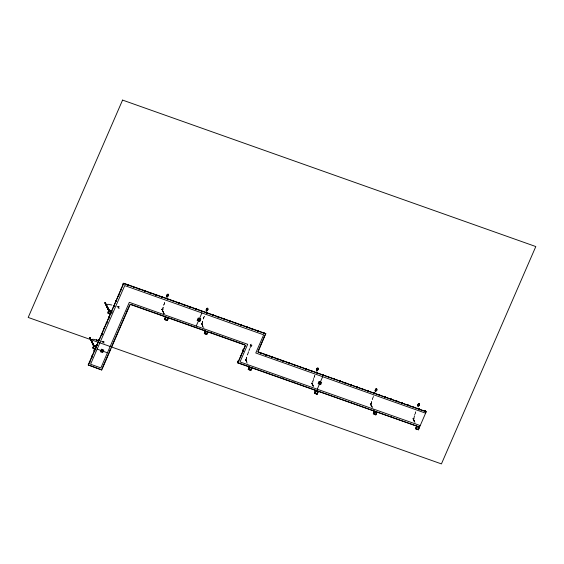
<?xml version="1.0" encoding="UTF-8"?>
<svg xmlns="http://www.w3.org/2000/svg" width="564" height="564" viewBox="0 0 564 564"><rect width="100%" height="100%" fill="white"/><g stroke="black" fill="none" stroke-linecap="round" stroke-linejoin="round"><path stroke-width="0.42" stroke-dasharray="2.82 2.11" d="M163.835 313.965L161.783 309.065L164.448 313.697M161.699 309.255L164.018 313.549M247.018 363.181L245.248 359.134L247.596 362.927M312.921 386.248L311.709 382.885L313.457 386.009M372.571 407.412L370.301 403.542L371.993 407.666M372.402 407.264L370.414 403.535L372.564 407.645M414.575 422.57L412.806 418.523L415.548 423.07M250.085 347.339L250.204 344.935L251.643 343.977L252.023 345.669L250.423 347.459L250.035 347.234M162.404 309.869L162.065 309.749L164.632 302.283M201.947 323.821L204.64 315.177M245.946 359.79L250.317 347.325L248.914 349.758M312.216 383.689C311.702 383.266 313.894 378.042 314.444 376.103M370.922 404.275L373.721 395.618M413.497 419.172L414.025 416.817M101.548 341.664L103.973 341.467L104.946 342.898L104.241 343.384M250.113 345.972L250.853 344.266L251.692 344.082M162.333 309.798L165.203 301.148M201.877 323.814L202.476 321.466M245.876 359.783L247.251 354.897M370.851 404.268L372.219 399.382M312.801 381.377L314.902 374.982M414.089 416.923L414.801 414.286M164.695 302.396L163.243 306.957L163.116 311.307M203.322 318.991L204.746 315.163M414.878 414.343L415.795 411.762M248.146 352.373L250.317 347.325M315.008 374.968L313.048 380.778L312.921 385.127M373.114 396.859L373.615 395.632M102.726 342.63L103.12 341.721L103.374 342.433L102.972 342.292L103.106 341.777L104.58 342.242L104.685 342.799L103.374 343.074M118.102 307.232L118.68 306.957L118.553 307.472L118.285 306.816M102.972 342.292L103.106 341.777M204.182 316.298L202.786 320.972L202.659 325.329M250.606 345.422L250.776 345.027L251.079 345.669M250.656 345.52L250.776 345.027M248.181 352.267L246.785 356.934L246.658 361.291M251.029 345.57L251.248 345.281M373.156 396.753L371.761 401.427L371.634 405.777M415.731 411.649L414.343 416.324L414.209 420.681M245.495 359.042C244.952 359.155 247.102 360.671 247.427 362.772M414.984 422.161L412.883 418.439L414.364 421.935M203.188 327.367L201.327 323.08L203.992 327.719M203.019 327.212L201.249 323.278L203.992 327.959M312.921 386.03L311.596 382.885L314.077 387.362M370.414 403.796L372.395 407.807M201.214 323.2L201.609 323.179M311.476 383.005L313.076 386.389M370.188 403.655L371.993 407.441M161.896 309.065L164.272 313.535M201.44 323.08L203.428 326.81M413.045 418.432L415.541 423.31M163.835 313.725L161.664 309.333L161.974 309.135M116.762 306.471L119.152 306.506L120.125 307.937L119.42 308.43L117.679 307.81M116.818 306.576L119.201 306.612M104.03 341.572L101.64 341.53L102.5 342.771M311.786 382.963L313.457 386.22M103.156 341.876L103.501 341.918M102.923 342.193L103.374 342.433M245.523 359.226L247.596 363.153M161.974 309.241L164.441 313.944M412.883 418.439L414.744 422.168M370.308 403.535L372.162 407.271M311.596 382.885L313.457 386.622M245.333 359.049L247.194 362.786M201.327 323.08L203.188 326.817M414.589 421.928L412.996 418.692M313.302 386.382L311.702 383.146M247.427 363.322L245.439 359.31M203.421 327.36L201.44 323.341M163.877 313.337L161.896 309.326M412.77 418.551L414.575 422.337M372.162 407.821L370.301 403.803M245.213 359.162L247.187 363.329M250.487 345.119L250.698 346.366L251.29 346.233L251.911 344.801L251.579 344.343L250.487 345.119M118.292 306.767L117.904 307.669L118.553 308.12L119.864 307.845L119.758 307.281L118.292 306.767"/><path stroke-width="0.85" d="M89.81 337.751L93.751 346.43L89.895 337.667L94.54 346.395M91.685 356.363L92.2 355.891M91.925 357.209L92.27 356.631M93.61 346.684L93.941 345.767L94.808 346.07M94.153 350.893L94.181 350.47L94.273 351.041M94.336 350.984L94.188 350.632M94.364 351.654L94.428 351.139M96.67 345.492L96.663 344.851L96.761 345.535M96.775 345.379L96.606 345.006M97.156 345.126L97.036 344.78M102.049 333.937L101.724 333.564L102.028 334.008M104.023 328.551L104.072 328.015L104.523 328.572M104.629 328.347L104.164 328.058M110.022 311.187L109.162 310.926L108.753 311.659L108.93 311.159L104.953 302.826L109.155 311.68L105.073 302.706L109.719 311.124L105.235 302.699M105.264 302.889L109.317 310.665M106.222 322.869L106.857 322.495L106.631 322.777M106.758 323.144L106.314 322.756L106.709 322.516M108.803 317.469L108.598 317.208M108.612 317.37L108.944 316.982M108.789 311.73L108.753 311.166M109.254 317.271L109.324 317.088M113.54 306.012L113.554 306.252M113.427 306.104L114.062 306.203M114.125 306.062L113.66 306.492M115.895 300.704L116.48 300.415M116.262 300.584L116.487 300.979M118.271 295.099L118.673 295L118.348 294.817M118.933 295.057L118.362 294.831M120.738 289.593C121.034 289.84 120.625 288.747 121.486 289.656M123.135 284.044L123.46 284.185M123.911 284.009L123.594 283.636M132.744 286.646L132.857 286.413M133.351 286.618L132.857 286.54M138.709 288.719L139.146 288.627M139.745 289.656L139.583 289.156M144.039 290.784L144.271 290.389L144.031 290.7M144.694 290.679L144.68 291.073L144.37 290.432M149.834 292.928L149.968 292.533L149.855 293.019M151.131 293.618L150.919 293.132M156.136 294.824L155.96 295.268M156.122 295.148L155.713 294.464L156.221 294.641M161.741 296.967L161.642 296.586M161.269 296.953L161.382 296.502L161.84 296.763M173.134 300.541L172.478 300.767M172.76 300.556L173.077 300.922M178.182 302.96L178.245 302.783M178.393 303.143L178.957 302.924M189.511 306.992L189.871 306.872M201.482 310.926L200.932 310.785M201.623 310.891L201.517 310.827M205.007 332.034L205.014 331.54M212.783 314.55L212.156 314.832M212.882 314.677L212.762 315.015M219.206 317.821L219.17 317.546M223.492 318.963L224.098 318.688M229.964 321.191L229.809 320.62M229.435 320.817L229.999 320.986M235.738 323.059L235.456 322.629L235.71 323.151M238.339 361.235L238.036 361.559M237.93 361.235C238.205 362.433 237.825 360.135 238.706 361.157M240.976 355.595L240.567 355.376L240.433 356.011M241.272 325.033L241.272 324.963M242.795 350.272L243.401 349.842M243.049 350.406L243.042 349.863M243.042 351.125L243.317 350.336M246.609 327.43L246.976 326.887L246.447 326.817M252.679 328.974L251.953 328.925M252.609 328.988L252.573 328.657M257.642 331.124L258.086 330.68L258.34 331.272M258.115 331.258L257.882 330.716M258.277 330.927L257.974 330.737M263.522 332.654L264.086 333.084L263.36 332.781M266.166 354.7C265.672 355.306 265.538 354.432 265.75 355.024M266.271 354.862L265.714 354.432L265.573 355.073M271.742 356.455L271.531 357.167L272.49 357.35M271.897 356.73L271.531 357.273M276.959 359.007L276.889 358.683M278.242 359.592L277.573 358.648M283.086 360.593L282.945 361.087M288.838 362.497L288.211 362.871M294.542 364.823L294.041 364.647M300.323 367.023L299.695 366.656M300.351 366.924L300.126 366.558L300.224 366.924M306.012 368.821L305.737 369.152M315.311 391.909L315.643 390.986M314.733 389.823L315.452 391.649L314.726 390.105M316.764 372.959L317.433 372.804M317.257 372.705L317.201 373.093M317.349 372.832L317.095 372.536M322.968 375.039L322.77 374.574M323.087 374.877L323.369 375.321M328.664 376.928L328.692 376.83M334.304 378.761C334.938 379.72 333.19 377.824 334.438 378.796M339.5 380.792L340.113 380.834L339.831 381.201M340.064 380.862L339.895 381.222M345.027 383.055L345.57 382.639M345.351 383.203L345.267 382.653M351.069 385.219L351.21 384.726M351.464 385.064L351.203 384.627L350.688 384.852M356.991 387.151L356.751 386.636L356.385 387.003M362.596 389.139L362.631 388.702L362.025 388.885M367.939 390.683L367.7 391.092L368.278 390.767M373.995 392.889L373.417 392.748M374.094 392.896L373.953 392.657M374.355 411.635L374.017 412.559L373.255 410.345L373.713 410.423M379.741 394.927L379.452 394.631L379.086 395.11M384.909 397.352L384.803 396.908M391.254 399.164L391.663 399.502M396.118 401.138C396.33 400.151 397.324 401.533 396.718 400.87M396.203 401.025L396.224 400.912M402.442 402.858L401.864 403.359M402.118 403.577L402.393 402.907L401.843 403.041M402.456 403.07L403.006 403.535L402.21 403.38M407.483 405.234L407.539 404.86M408.16 404.994L407.8 404.705M418.826 409.062L419.454 408.851M419.397 409.238L419.151 408.844M419.341 408.752L419.524 409.379L419.461 408.872M424.551 411.05L424.699 411.459L424.932 410.782M425.164 410.86L424.621 411.417M425.263 411.191L424.889 410.839L425.27 411.093M91.361 340.24L91.41 339.683L92.933 339.239L96.67 340M106.54 305.286L106.589 304.722L108.112 304.278L111.848 305.039M127.492 285.123L127.189 284.869M217.993 317.194L218.219 316.897L218.064 317.25M89.472 362.159L89.697 361.764M91.685 356.265L92.024 355.926M97.142 345.224L97.346 345.365M99.539 339.218L98.989 339.436L99.581 339.711M99.257 340.296L99.165 339.697M101.386 333.98C101.753 334.995 101.118 332.922 102.112 333.733M101.499 333.796L101.661 334.17M102.133 334.043L102.021 333.691M106.885 322.798L106.272 322.932M108.64 317.462L108.831 316.912L109.388 317.236M111.03 311.659L111.432 311.652M115.923 300.45L116.135 300.993M115.98 300.464L116.043 300.95M116.142 301.416L116.381 300.88M118.539 295.867L118.757 295.501M120.802 289.269L120.759 289.684M120.964 290.058L120.964 290.467M123.135 283.946L123.509 283.889M109.733 350.357L109.776 350.075M126.611 311.469L126.618 311.06M139.012 288.824L138.532 288.578M178.795 302.924L179.267 303.164M184.463 304.715L183.927 304.708M189.589 306.745L190.047 306.569L190.202 307.14M195.144 308.832L195.948 308.952L195.687 308.515M195.919 309.051L195.475 309.326M218.205 316.897L218.606 317.081L218.169 316.531M234.934 322.939L235.738 322.961M240.631 325.033L241.047 324.631M241.279 325.09L240.715 324.85M246.708 327.317L247.321 327.339M238.198 362.095L238.262 361.721M240.955 355.405C241.202 355.066 239.989 356.138 240.327 355.68M243.042 350.984L243.387 350.54M252.58 328.819L251.967 329.087M252.298 328.974L252.066 328.763M257.614 330.969L258.15 331.343M263.924 333.091L264.495 333.416M260.448 352.867L260.251 352.401M271.277 356.681L271.926 356.624M277.643 358.704L277.107 358.471L276.917 359.021M294.648 364.83L294.408 365.141M305.751 368.482L305.314 369.131L305.413 368.595M311.455 370.597L311.138 370.731M311.631 371.006L311.688 370.675M316.679 372.783L317.038 372.91M339.824 381.405L340.064 380.954L340.607 381.476M384.676 396.971L384.852 397.366M390.478 398.952L391.226 398.974M407.49 405.093L408.117 404.818L407.631 404.917M413.772 407.159L413.779 406.813M418.911 409.083L419.271 408.787M419.651 426.039L419.362 426.588M424.516 411.318L424.643 410.874M425.108 411.191L424.882 411.424M425.841 412.023L425.496 412.467M93.342 346.994L93.73 345.274L95.485 345.958L95.506 346.634M108.521 312.04L108.908 310.313L110.622 310.926L110.685 311.68M92.834 348.037L93.906 345.556C101.858 346.994 89.479 352.324 93.906 345.556M108.006 313.076C115.267 315.029 104.305 314.183 109.085 310.595L111.679 311.575L108.908 310.313M108.055 313.168L109.085 310.595M93.504 347.1L94.04 345.873L89.895 337.667M93.3 347.833L94.096 345.993L95.972 346.656L95.175 348.496L93.243 347.713M108.478 312.872L109.275 311.039L111.15 311.702L110.354 313.535L108.478 312.872L109.219 310.919L105.073 302.706M419.334 427.019L237.811 362.906L245.481 345.26L130.206 304.398L101.739 369.963L88.224 364.943L95.182 348.926M96.225 346.522L110.481 313.683M111.524 311.279L123.699 283.248L265.729 333.585L257.981 352.021L426.257 411.664L418.396 429.796L415.823 428.802L416.902 426.321L419.433 427.223L418.396 429.796M110.544 313.979C115.211 309.826 107.971 312.322 109.663 310.856M88.365 365.218L123.699 283.248M101.95 368.891L110.629 348.897M111.327 347.304L129.727 304.927M167.057 295.437L167.226 295.05M164.935 318.427L165.626 316.672L164.892 318.35L165.471 318.879M165.661 316.749L165.809 317.074C163.377 323.919 165.774 314.825 166.049 317.553L165.189 319.231L167.064 319.894L167.804 317.934M167.304 320.422C169.538 313.358 168.213 323.828 164.723 319.435M197.217 320.38L198.175 318.152L200.749 319.062L199.79 321.29L197.217 320.373M196.216 326.055L201.912 312.942M199.79 321.283L200.749 319.062L198.183 318.159M206.776 309.065L206.65 309.558M207.348 331.956L206.614 333.909L204.739 333.246L205.021 332.894L204.443 332.365L205.169 330.687M204.478 332.443L205.204 330.765L205.352 331.089M205.395 331.061L207.926 331.963L206.847 334.445L204.316 333.543L205.345 330.969L205.592 331.576L204.676 333.127M204.739 333.246L205.536 331.413L207.411 332.076M237.811 362.906L245.481 345.26M248.682 369.089L249.168 366.656L249.591 367.538L248.738 369.209L250.613 369.878L251.41 368.038L249.535 367.375L248.738 369.209M248.266 369.42L249.344 366.938L251.875 367.834L250.846 370.407L248.266 369.42L250.846 370.407M248.315 369.512L249.344 366.938M258.185 350.956L265.729 333.585M250.804 370.315L251.875 367.834M315.043 392.22L315.431 390.492L318.188 391.769L317.109 394.25L314.529 393.256L315.607 390.774L318.188 391.769M314.578 393.348L315.607 390.774M315.001 393.052L315.798 391.212L317.673 391.881L316.876 393.714L314.945 392.932M317.208 389.301L322.678 376.696M317.109 394.25L318.138 391.67M373.453 412.897L374.144 411.142L373.417 412.82L373.995 413.349M376.9 412.418L374.32 411.424L373.241 413.906L375.821 414.9L376.851 412.319L375.821 414.9M374.51 411.861L373.713 413.701L375.589 414.364L376.385 412.531L374.566 412.03L374.186 411.219M418.904 427.308L418.164 429.26L416.288 428.598L416.57 428.245L415.992 427.724L416.726 426.046L415.865 428.901M416.035 427.794L416.761 426.116M416.288 428.598L417.029 426.645M123.361 284.51L123.819 284.023M127.055 284.573L127.831 284.686M109.155 317.462L108.894 318.35L109.071 317.715M106.483 323.391L106.927 323.045M106.533 323.496L106.906 323.003M101.626 333.578L101.414 333.937M101.767 334.487L101.76 335.136L101.851 334.339M99.045 339.394L99.412 339.204M99.299 340.162L99.602 339.859L99.229 339.775M96.55 345.055L97.227 344.942M92.066 356.208L91.833 356.476M133.442 286.822L133.908 287.118M138.899 289.071L139.477 289.057M166.845 298.673L167.593 298.694L167.155 298.434M178.577 303.157L178.929 302.868M184.202 305.399C185.521 304.595 184.153 305.822 184.527 304.934M184.541 305.103L184.146 305.117M195.87 309.135L195.384 309.171M206.516 312.738L207.242 312.703M224.225 319.012L224.535 319.266M229.322 321.184L229.435 320.697M242.922 349.863L242.865 350.357M237.987 361.193L238.473 360.911M263.663 333.564L264.015 333.112L263.698 333.282M259.835 352.648L260.505 352.535L259.884 352.563M282.564 360.72L283.248 360.685M294.204 365.155L294.598 365.07M305.357 368.652L305.314 369.131M305.237 368.708L305.632 369.096M328.537 376.555L328.022 376.78M356.885 386.756L356.702 386.974M413.849 407.342L414.293 407.504M93.575 346.613L93.977 345.838L94.844 346.148M123.579 283.6L123.241 283.833L123.735 283.614M123.488 284.489L123.791 284.122M127.104 284.482L127.64 284.524M127.563 285.039L128.247 285.123M108.789 311.243L109.12 310.806M113.893 306.562L114.273 306.372M90 337.928L93.92 345.845L95.915 346.536M149.911 292.646L150.426 292.497M94.209 350.519L94.83 350.491L94.385 350.441M92.249 356.483L91.96 357.343M156.15 295L156.686 295.226M89.944 362.137L89.676 362.37M178.492 302.466L178.245 303.037M178.718 302.537L178.231 302.621M206.981 313.33L206.84 313.133M212.233 314.649L212.628 314.543M235.491 323.172L236.203 323.503M243.373 350.716L243.317 351.09M240.659 356.173L241.173 355.947M263.832 333.613L264.276 333.592M260.455 353.12L260.97 353.219M249.013 367.509L249.422 367.27M249.048 367.58L249.415 367.22M282.867 361.2L283.755 361.27M312.202 371.338L311.596 371.183L312.153 371.352M315.678 391.056L315.452 391.338M334.255 379.149L334.875 379.325M339.88 381.553L340.325 381.539M345.168 382.66L345.048 383.153M362.328 389.47L363.04 389.386M362.49 389.477L362.758 389.033L362.433 389.364M373.664 393.425L374.454 393.291M374.031 393.178L373.699 393.397M379.657 394.892L379.093 394.793M384.782 396.837C385.409 396.584 385.367 396.612 385.452 397.183M374.39 411.706L374.165 411.988M419.412 409.379L420.124 409.781M419.285 409.577L420.138 409.753M419.348 409.718L419.827 409.76M317.144 391.099L317.208 391.853M120.929 289.269L121.514 289.459M113.604 305.907L113.998 305.836M101.88 334.163L102.373 334.177M167.374 299.195L168.03 299.223M99.532 339.648L99.095 339.556M94.533 351.041L95.09 350.942M183.998 304.602L184.618 304.821M184.421 305.392L184.809 305.427M190.026 307.049L190.16 306.717M171.703 318.35L171.019 318.378M195.384 309.22L196.187 309.241M235.117 322.735L235.59 322.714M235.498 323.362L236.104 323.405M265.651 354.544L266.271 354.763M311.166 370.682L311.765 370.809M322.756 375.307L323.228 375.293M345.612 383.21L346.113 383.266M351.287 385.261L351.562 385.318M385.212 397.338L385.79 397.331M391.176 398.889L390.605 398.79M391.141 416.486L390.464 416.514M123.812 284.164L123.438 284.277L123.861 284.27M127.732 284.94L127.267 285.003M132.942 286.371L133.499 286.78L133.21 286.357M133.358 287.217L133.717 287.351M144.645 291.123L145.075 291.102M155.932 295.226L156.637 295.24M167.24 299.124L167.86 299.174M108.944 317.68L109.099 317.539M206.981 313.105L207.39 313.21M206.925 313.231L207.658 313.302M89.739 361.425L89.323 361.919L89.859 362.194M258.044 331.35L258.728 331.329M263.98 333.239L264.453 333.437M242.95 350.385L243.303 350.491M260.265 353.205L260.85 353.149M299.815 366.551L300.203 366.586M334.276 379.297L334.706 379.276M311.554 388.392L310.997 388.349M345.281 382.695L345.774 382.836M350.935 384.69L351.323 384.726M362.285 388.765L362.73 388.822M391.064 399.474L391.62 399.516M133.449 287.041L133.858 287.132M144.729 290.968L145.145 291.059M118.609 294.732L119.046 294.93M161.48 296.488L161.946 296.833M161.692 296.586L161.297 296.551M131.757 304.405L131.341 304.313M178.492 302.508L178.767 302.53M189.821 306.541L190.287 306.858M111.369 311.391L111.806 311.582L111.496 311.37M201.249 310.637L201.595 310.799M201.574 311.25L202.159 311.554M206.826 312.534L207.27 313.048L207.129 312.717M212.861 315.1L213.495 315.509M212.91 315.213L213.481 315.537M246.821 326.612L246.947 326.923M247.004 327.24L247.392 327.296M211.218 332.57L210.809 332.478M222.554 336.602L222.089 336.405M277.206 358.436L277.594 358.619M305.871 368.581L305.914 368.595M305.54 369.124L306.322 369.159M282.916 378.218L282.501 378.134M351.365 385.219L351.936 385.508L351.654 385.24M362.363 389.442L363.167 389.449M351.09 402.499L350.674 402.414M402.125 402.745L402.463 402.957M362.433 406.496L362.017 406.411M89.373 361.594L89.401 362.095M128.07 285.074L127.675 285.039M123.347 284.228L123.163 283.953M167.24 298.532L167.621 298.793M121.077 289.156L121.436 289.283M172.894 300.492L173.282 300.887M195.997 309.1L196.258 309.192M201.665 311.138L202.145 311.575M212.586 314.592L212.959 314.945L212.494 314.493M218.606 317.081L218.388 316.679M118.51 295.339L118.644 296.255M283.579 361.221L283.163 361.129M288.761 362.553L288.987 362.701M289.057 363.04L289.551 363.456M289.113 363.145L289.529 363.477M322.735 374.644L323.024 374.707M357.231 387.313L357.71 387.757M368.475 390.958L368.01 390.598M368.518 391.204L369.053 391.754M374.383 393.341L373.77 393.334M379.854 395.237L380.355 395.653L379.91 395.35M402.202 402.809L402.569 403.006M282.825 378.338L282.451 378.148M294.105 382.265L293.717 382.068M294.161 382.371L293.738 382.075M96.571 339.972L98.968 340.755M96.395 340.014L98.827 340.818M123.833 283.523L265.863 333.86M130.897 304.419L164.899 316.474M169.045 317.941L204.704 330.582M208.856 332.048L244.515 344.689M165.844 317.046L168.375 317.941M167.86 318.054L165.929 317.271M257.847 351.746L426.201 411.783M425.601 413.172L255.781 352.986L263.663 334.826L124.722 285.581L90.564 364.252L100.857 367.904L129.318 302.339L247.681 344.294L240.017 361.94L419.99 425.51M108.951 310.39L110.664 310.997M237.677 362.638L249.288 366.748M252.609 367.925L416.845 426.137M315.473 390.57L317.187 391.176M417.085 426.765L418.96 427.427M315.875 391.049L317.61 391.761M316.037 391.381L316.947 391.705L316.785 391.374M415.823 428.802L418.354 429.705M314.529 393.256L317.067 394.151M97.128 349.123L107.421 352.775M88.224 364.943L101.739 369.963M425.573 411.431L425.242 411.036M373.995 392.713L373.579 392.629M356.85 386.636L356.991 386.925M224.479 319.161L224.817 319.569L224.606 319.224M357.315 387.235L357.668 387.623M218.945 317.229L218.522 317.116M334.163 378.585L334.466 378.987M322.982 374.693L322.566 374.609L322.989 374.898M184.336 304.497L184.597 304.729M162.129 297.101L162.481 297.489L162.256 297.172M155.988 294.464L156.27 294.887M272.37 357.252L271.665 357.238M96.98 344.844L97.297 345.217M91.805 356.533L91.657 356.208M408.576 405.403L408.837 405.854M294.605 364.612L294.055 364.57M230.38 321.304L230.648 321.755L230.486 321.395M144.758 290.545L144.37 290.361M397.331 401.498L397.493 401.857M396.894 400.969L396.485 400.757M340.677 381.588L339.958 381.229M271.975 356.709L271.672 356.49M190.131 306.76L190.258 307.056M123.185 284.03L123.107 283.889M416.902 426.321L417.149 426.927M374.44 412.164L374.27 411.833L374.045 413.059M345.471 382.618L345.676 382.78M277.403 358.457L277.664 358.894M223.837 318.526L224.296 318.886M212.311 314.571L212.184 315.022M206.847 334.445L204.316 333.543M205.465 331.71L205.296 331.385L205.07 332.605M165.915 317.694L165.753 317.363L165.527 318.582M144.574 290.375L144.835 290.812M109.092 310.715L109.331 311.201M109.042 311.011L108.817 312.23L108.655 311.906M103.825 328.326L104.002 328.72M93.73 345.274L94.153 346.155M94.125 350.554L94.202 350.977M109.099 310.891L105.179 302.967M373.276 410.169L374.39 412.51M314.938 390.295L315.678 391.86M248.47 365.98L249.189 367.495M204.464 330.018L205.19 331.533M373.079 409.986L374.165 412.298M204.464 330.3L205.19 331.843M165.471 317.525L165.499 318.082L165.471 317.525M166.57 295.987L166.873 297.475L168.474 295.684L168.142 294.098L167.311 294.288L166.57 295.987M206.114 310.01L206.417 311.49L208.024 309.699L207.693 308.12L206.854 308.304L206.114 310.01M316.376 369.815L316.686 371.295L318.286 369.505L317.955 367.918L317.116 368.109L316.376 369.815M375.088 390.464L375.398 391.945L376.999 390.154L376.667 388.568L375.828 388.758L375.088 390.464M417.67 405.361L417.973 406.841L419.574 405.051L419.242 403.471L418.403 403.655L417.67 405.361M166.937 295.141L167.155 296.382L168.248 295.599L168.368 294.817L168.03 294.359L166.937 295.141M206.487 309.157L206.699 310.404L207.792 309.622L207.912 308.839L206.988 308.508L206.487 309.157M316.749 368.962L316.961 370.203L318.054 369.427L318.174 368.637L317.842 368.179L316.749 368.962M375.462 389.611L375.673 390.852L376.766 390.076L376.886 389.287L375.962 388.963L375.462 389.611M418.037 404.508L418.255 405.756L419.348 404.973L419.468 404.191L419.13 403.732L418.037 404.508M122.571 100.089L28.2 317.447L441.429 463.911L535.8 246.553L122.571 100.089M101.527 349.25L100.441 351.781L102.704 352.585L103.797 350.054L101.527 349.25M101.999 350.357L101.626 351.217L102.634 351.09L101.999 350.357M319.097 381.49L318.138 383.717L320.712 384.627L321.67 382.399L319.097 381.49M199.571 319.577L198.768 320.225L198.697 319.266L199.571 319.577M320.486 382.914L319.689 383.562L319.612 382.603L320.486 382.914M319.668 383.774A0.797 0.74 -26.4 0 0 320.641 382.815A0.797 0.74 -26.4 0 0 319.337 382.526A0.797 0.74 -26.4 0 0 319.668 383.774M101.887 351.675A0.797 0.74 -26.4 0 0 102.867 350.716A0.797 0.74 -26.4 0 0 101.562 350.427A0.797 0.74 -26.4 0 0 101.887 351.675M198.754 320.444A0.797 0.74 -26.4 0 0 199.726 319.492A0.797 0.74 -26.4 0 0 198.429 319.203A0.797 0.74 -26.4 0 0 198.754 320.444"/></g></svg>
